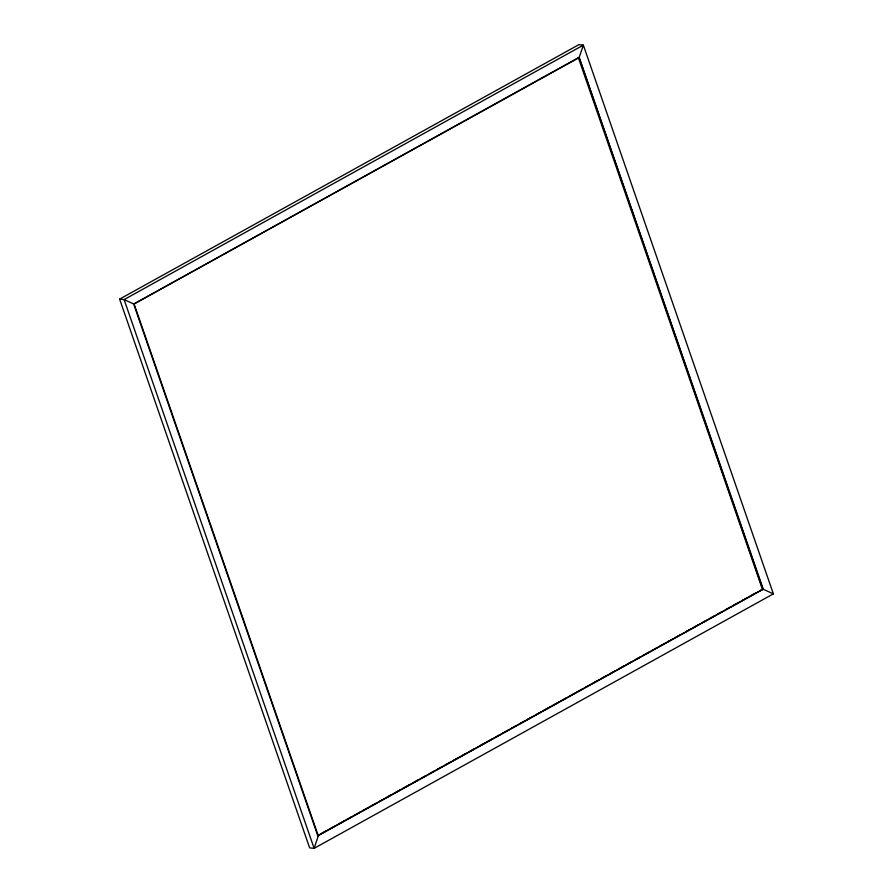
<?xml version="1.0" encoding="UTF-8"?>
<svg xmlns="http://www.w3.org/2000/svg" width="893" height="893" viewBox="0 0 893 893"><rect width="100%" height="100%" fill="white"/><g stroke="black" fill="none" stroke-linecap="round" stroke-linejoin="round"><path stroke-width="1.34" d="M119.629 299.133L578.876 44.65L583.352 45.119L773.371 593.867L314.124 848.35L309.648 847.881L119.629 299.133L124.105 299.601L134.173 304.167L318.299 835.904L314.124 848.35L124.105 299.601L583.352 45.119L579.177 57.576L763.314 589.302L773.371 593.867M578.731 57.52L133.727 304.111L579.177 57.576L762.89 589.347L317.852 835.848L133.693 304.022M321.067 833.783L325.945 831.082M329.595 829.05L334.473 826.349M339.351 823.647L344.229 820.946M346.663 819.595L351.541 816.894M355.202 814.874L360.08 812.172M362.513 810.822L368.619 807.439M371.053 806.089L375.931 803.387M379.592 801.367L384.47 798.666M386.903 797.315L391.781 794.614M395.443 792.582L400.321 789.881M402.754 788.53L410.066 784.478M412.51 783.128L418.605 779.756M421.049 778.406L425.916 775.704M429.578 773.673L434.456 770.972M436.9 769.621L441.767 766.92M445.428 764.899L450.306 762.198M452.751 760.836L458.846 757.465M461.279 756.114L466.157 753.413M469.818 751.381L474.696 748.68M479.574 745.979L484.452 743.277M486.886 741.927L491.764 739.225M495.425 737.205L500.303 734.504M502.737 733.153L508.831 729.771M511.276 728.42L516.154 725.719M519.804 723.698L524.682 720.997M527.127 719.646L532.005 716.945M535.655 714.913L540.533 712.212M542.977 710.861L550.289 706.81M552.722 705.459L558.828 702.088M561.262 700.737L566.14 698.036M569.801 696.004L574.679 693.303M577.112 691.952L581.99 689.251M585.652 687.23L590.53 684.529M592.963 683.178L599.058 679.796M601.502 678.446L606.38 675.744M610.031 673.724L614.909 671.023M619.787 668.321L624.665 665.62M627.109 664.269L631.976 661.568M635.637 659.536L640.515 656.835M642.96 655.484L649.055 652.113M651.488 650.763L656.366 648.061M660.027 646.03L664.905 643.328M667.339 641.978L673.434 638.607M675.878 637.256L680.756 634.555M685.634 631.853L690.512 629.152M692.946 627.801L699.04 624.419M701.485 623.068L706.363 620.367M710.013 618.347L714.891 615.645M717.336 614.295L722.214 611.593M725.864 609.562L730.742 606.86M733.186 605.51L739.281 602.139M741.715 600.788L746.593 598.087M750.254 596.055L756.349 592.684M760.01 590.653L762.89 589.347M762.856 589.257L317.406 835.803M578.284 57.476L762.443 589.302"/></g></svg>
